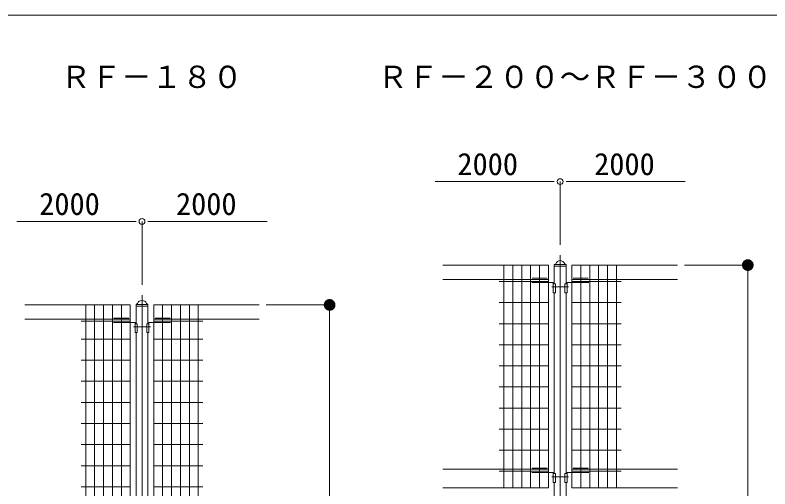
# Model space of a CAD drawing. Units: millimetres at full size; details may follow other scales. Extents: x 265 to 3003, y 4095 to 5961.
# Drawn here: x 1207 to 1851, y 5502 to 5907 of the extents above; entities that cross this region are included whole.
import ezdxf
from ezdxf.enums import TextEntityAlignment as Align

# ---------------------------------------------------------------- set-up
doc = ezdxf.new("R2010")
doc.units = ezdxf.units.MM
doc.header["$LTSCALE"] = 10
doc.linetypes.add('USER1', pattern=[200, 125, -25, 25, -25])
for name, color, linetype, lineweight in [('_0-0_', 7, 'Continuous', 13), ('ハッチ', 4, 'Continuous', 13), ('寸法', 3, 'Continuous', 13), ('本体', 7, 'Continuous', 13)]:
    doc.layers.add(name, color=color, linetype=linetype, lineweight=lineweight)
doc.styles.add('ＭＳ ゴシック', font='')
doc.styles.get('ＭＳ ゴシック').set_extended_font_data('MS Gothic')

# ---------------------------------------------------------------- blocks, each defined once
blk = doc.blocks.new('filled_dot')
at = {"color": 0, "linetype": 'Continuous', "lineweight": -2, "const_width": 1.25}
blk.add_lwpolyline([(-0.625, 0, 1), (0.625, 0, 1)], format="xyb", close=True, dxfattribs=at)

msp = doc.modelspace()

# ---------------------------------------------------------------- linework, layer by layer
at = {"layer": '_0-0_', "color": 6}
msp.add_lwpolyline([(3002.92, 5906.57), (264.8, 5906.57), (264.8, 4094.76), (3002.92, 4094.76)], close=True, dxfattribs=at)
at = {"layer": 'ハッチ', "linetype": 'USER1'}
for p, q in [((1672.3, 5701.59), (1672.3, 5233.19)), ((1315.69, 5667.59), (1315.69, 5233.19))]:
    msp.add_line(p, q, dxfattribs=at)
at = {"layer": '寸法', "color": 1}
for p, q in [((1662.3, 5764.45), (1565.67, 5764.45)), ((1667.3, 5764.45), (1662.3, 5764.45)), ((1672.3, 5710.45), (1672.3, 5764.45)), ((1677.3, 5764.45), (1682.3, 5764.45)), ((1682.3, 5764.45), (1778.93, 5764.45)), ((1305.69, 5730.45), (1209.06, 5730.45)), ((1310.69, 5730.45), (1305.69, 5730.45)), ((1315.69, 5676.45), (1315.69, 5730.45)), ((1320.69, 5730.45), (1325.69, 5730.45)), ((1325.69, 5730.45), (1422.33, 5730.45)), ((1778.3, 5693.19), (1832.3, 5693.19)), ((1832.3, 5693.19), (1832.3, 5299.19)), ((1421.69, 5659.19), (1475.69, 5659.19)), ((1475.69, 5659.19), (1475.69, 5299.19))]:
    msp.add_line(p, q, dxfattribs=at)
for centre, start, end in [((1672.3, 5764.45), 0, 180), ((1672.3, 5764.45), 0, 180), ((1672.3, 5764.45), 180, 0), ((1672.3, 5764.45), 180, 0), ((1315.69, 5730.45), 0, 180), ((1315.69, 5730.45), 0, 180), ((1315.69, 5730.45), 180, 0), ((1315.69, 5730.45), 180, 0)]:
    msp.add_arc(centre, 2.5, start, end, dxfattribs=at)
at = {"layer": '本体'}
for p, q in [((1662.3, 5693.19), (1572.3, 5693.19)), ((1624.3, 5503.19), (1624.3, 5693.19)), ((1631.9, 5503.19), (1631.9, 5693.19)), ((1639.5, 5503.19), (1639.5, 5693.19)), ((1647.1, 5503.19), (1647.1, 5693.19)), ((1654.7, 5503.19), (1654.7, 5693.19)), ((1662.3, 5503.19), (1662.3, 5693.19)), ((1667.22, 5693.59), (1668.45, 5694.39)), ((1677.38, 5693.59), (1667.22, 5693.59)), ((1667.22, 5677.19), (1667.22, 5693.59)), ((1677.38, 5692.19), (1667.22, 5692.19)), ((1677.38, 5693.59), (1676.15, 5694.39)), ((1677.38, 5693.59), (1677.38, 5677.19)), ((1682.3, 5503.19), (1682.3, 5693.19)), ((1772.3, 5693.19), (1682.3, 5693.19)), ((1689.9, 5503.19), (1689.9, 5693.19)), ((1697.5, 5503.19), (1697.5, 5693.19)), ((1705.1, 5503.19), (1705.1, 5693.19)), ((1712.7, 5503.19), (1712.7, 5693.19)), ((1720.3, 5503.19), (1720.3, 5693.19)), ((1662.3, 5680.99), (1572.3, 5680.99)), ((1662.3, 5679.19), (1620.3, 5679.19)), ((1666.36, 5678.19), (1648, 5678.19)), ((1661.1, 5681.99), (1648.3, 5681.99)), ((1666.36, 5678.19), (1666.36, 5669.59)), ((1678.24, 5678.19), (1678.24, 5669.59)), ((1678.24, 5678.19), (1696.6, 5678.19)), ((1772.3, 5680.99), (1682.3, 5680.99)), ((1724.3, 5679.19), (1682.3, 5679.19)), ((1683.5, 5681.99), (1696.3, 5681.99)), ((1665.16, 5674.59), (1679.44, 5674.59)), ((1668.2, 5677.19), (1666.36, 5677.19)), ((1668.2, 5677.19), (1668.2, 5669.59)), ((1676.4, 5677.19), (1676.4, 5669.59)), ((1676.4, 5677.19), (1678.24, 5677.19)), ((1668.2, 5669.59), (1666.36, 5669.59)), ((1667.22, 5515.19), (1667.22, 5669.59)), ((1676.4, 5669.59), (1678.24, 5669.59)), ((1677.38, 5669.59), (1677.38, 5515.19)), ((1305.69, 5659.19), (1215.69, 5659.19)), ((1267.69, 5309.19), (1267.69, 5659.19)), ((1275.29, 5309.19), (1275.29, 5659.19)), ((1282.89, 5309.19), (1282.89, 5659.19)), ((1290.49, 5309.19), (1290.49, 5659.19)), ((1298.09, 5309.19), (1298.09, 5659.19)), ((1305.69, 5309.19), (1305.69, 5659.19)), ((1310.61, 5659.59), (1311.84, 5660.39)), ((1320.77, 5659.59), (1310.61, 5659.59)), ((1310.61, 5643.19), (1310.61, 5659.59)), ((1320.77, 5658.19), (1310.61, 5658.19)), ((1320.77, 5659.59), (1319.54, 5660.39)), ((1320.77, 5659.59), (1320.77, 5643.19)), ((1325.69, 5309.19), (1325.69, 5659.19)), ((1415.69, 5659.19), (1325.69, 5659.19)), ((1333.29, 5309.19), (1333.29, 5659.19)), ((1340.89, 5309.19), (1340.89, 5659.19)), ((1348.49, 5309.19), (1348.49, 5659.19)), ((1356.09, 5309.19), (1356.09, 5659.19)), ((1363.69, 5309.19), (1363.69, 5659.19)), ((1620.3, 5661.19), (1662.3, 5661.19)), ((1724.3, 5661.19), (1682.3, 5661.19)), ((1305.69, 5646.99), (1215.69, 5646.99)), ((1305.69, 5645.19), (1263.69, 5645.19)), ((1304.49, 5647.99), (1291.69, 5647.99)), ((1415.69, 5646.99), (1325.69, 5646.99)), ((1367.69, 5645.19), (1325.69, 5645.19)), ((1326.89, 5647.99), (1339.69, 5647.99)), ((1624.3, 5645.39), (1624.3, 5648.99)), ((1631.9, 5645.39), (1631.9, 5648.99)), ((1712.7, 5645.39), (1712.7, 5648.99)), ((1720.3, 5645.39), (1720.3, 5648.99)), ((1309.75, 5644.19), (1291.39, 5644.19)), ((1308.55, 5640.59), (1322.83, 5640.59)), ((1309.75, 5644.19), (1309.75, 5635.59)), ((1311.59, 5643.19), (1309.75, 5643.19)), ((1311.59, 5643.19), (1311.59, 5635.59)), ((1319.79, 5643.19), (1319.79, 5635.59)), ((1319.79, 5643.19), (1321.63, 5643.19)), ((1321.63, 5644.19), (1321.63, 5635.59)), ((1321.63, 5644.19), (1339.99, 5644.19)), ((1620.3, 5643.19), (1662.3, 5643.19)), ((1724.3, 5643.19), (1682.3, 5643.19)), ((1311.59, 5635.59), (1309.75, 5635.59)), ((1310.61, 5480.39), (1310.61, 5635.59)), ((1319.79, 5635.59), (1321.63, 5635.59)), ((1320.77, 5635.59), (1320.77, 5480.39)), ((1624.3, 5632.19), (1624.3, 5635.79)), ((1631.9, 5632.19), (1631.9, 5635.79)), ((1712.7, 5632.19), (1712.7, 5635.79)), ((1720.3, 5632.19), (1720.3, 5635.79)), ((1263.69, 5629.99), (1305.69, 5629.99)), ((1367.69, 5629.99), (1325.69, 5629.99)), ((1620.3, 5625.19), (1662.3, 5625.19)), ((1724.3, 5625.19), (1682.3, 5625.19)), ((1263.69, 5611.99), (1305.69, 5611.99)), ((1267.69, 5605.39), (1267.69, 5608.99)), ((1275.29, 5605.39), (1275.29, 5608.99)), ((1367.69, 5611.99), (1325.69, 5611.99)), ((1356.09, 5605.39), (1356.09, 5608.99)), ((1363.69, 5605.39), (1363.69, 5608.99)), ((1620.3, 5607.19), (1662.3, 5607.19)), ((1724.3, 5607.19), (1682.3, 5607.19)), ((1263.69, 5593.99), (1305.69, 5593.99)), ((1267.69, 5592.19), (1267.69, 5595.79)), ((1275.29, 5592.19), (1275.29, 5595.79)), ((1367.69, 5593.99), (1325.69, 5593.99)), ((1356.09, 5592.19), (1356.09, 5595.79)), ((1363.69, 5592.19), (1363.69, 5595.79)), ((1620.3, 5589.19), (1662.3, 5589.19)), ((1724.3, 5589.19), (1682.3, 5589.19)), ((1263.69, 5575.99), (1305.69, 5575.99)), ((1367.69, 5575.99), (1325.69, 5575.99)), ((1620.3, 5571.19), (1662.3, 5571.19)), ((1724.3, 5571.19), (1682.3, 5571.19)), ((1263.69, 5557.99), (1305.69, 5557.99)), ((1367.69, 5557.99), (1325.69, 5557.99)), ((1620.3, 5553.19), (1662.3, 5553.19)), ((1724.3, 5553.19), (1682.3, 5553.19)), ((1263.69, 5539.99), (1305.69, 5539.99)), ((1367.69, 5539.99), (1325.69, 5539.99)), ((1620.3, 5535.19), (1662.3, 5535.19)), ((1724.3, 5535.19), (1682.3, 5535.19)), ((1263.69, 5521.99), (1305.69, 5521.99)), ((1367.69, 5521.99), (1325.69, 5521.99)), ((1662.3, 5518.99), (1572.3, 5518.99)), ((1662.3, 5517.19), (1620.3, 5517.19)), ((1661.1, 5519.99), (1648.3, 5519.99)), ((1772.3, 5518.99), (1682.3, 5518.99)), ((1724.3, 5517.19), (1682.3, 5517.19)), ((1683.5, 5519.99), (1696.3, 5519.99)), ((1666.36, 5516.19), (1648, 5516.19)), ((1665.16, 5512.59), (1679.44, 5512.59)), ((1666.36, 5516.19), (1666.36, 5507.59)), ((1668.2, 5515.19), (1666.36, 5515.19)), ((1668.2, 5515.19), (1668.2, 5507.59)), ((1676.4, 5515.19), (1676.4, 5507.59)), ((1676.4, 5515.19), (1678.24, 5515.19)), ((1678.24, 5516.19), (1678.24, 5507.59)), ((1678.24, 5516.19), (1696.6, 5516.19)), ((1263.69, 5503.99), (1305.69, 5503.99)), ((1367.69, 5503.99), (1325.69, 5503.99)), ((1668.2, 5507.59), (1666.36, 5507.59)), ((1667.22, 5483.19), (1667.22, 5507.59)), ((1676.4, 5507.59), (1678.24, 5507.59)), ((1677.38, 5507.59), (1677.38, 5483.19)), ((1662.3, 5503.19), (1572.3, 5503.19)), ((1772.3, 5503.19), (1682.3, 5503.19))]:
    msp.add_line(p, q, dxfattribs=at)
for centre in [(1672.3, 5692.84), (1315.69, 5658.84)]:
    msp.add_arc(centre, 4.15, 21.93574, 158.06426, dxfattribs=at)

# ---------------------------------------------------------------- block references
at = {"layer": '寸法', "color": 1, "xscale": 4, "yscale": 4, "rotation": 270}
for p in [(1832.3, 5693.19), (1475.69, 5659.19)]:
    msp.add_blockref('filled_dot', p, dxfattribs=at)

# ---------------------------------------------------------------- texts
at = {"layer": '寸法', "style": 'ＭＳ ゴシック'}
for s, p in [('ＲＦ－１８０', (1246.19, 5838.69)), ('ＲＦ－２００～ＲＦ－３００', (1516.55, 5838.69))]:
    msp.add_text(s, height=18.99, dxfattribs=at).set_placement(p, align=Align.BOTTOM_LEFT)
for p in [(1610.48, 5779.45), (1727.11, 5779.45), (1253.87, 5745.45), (1370.51, 5745.45)]:
    msp.add_text('2000', height=18.99, dxfattribs=at).set_placement(p, align=Align.MIDDLE_CENTER)

doc.saveas('drawing.dxf')
